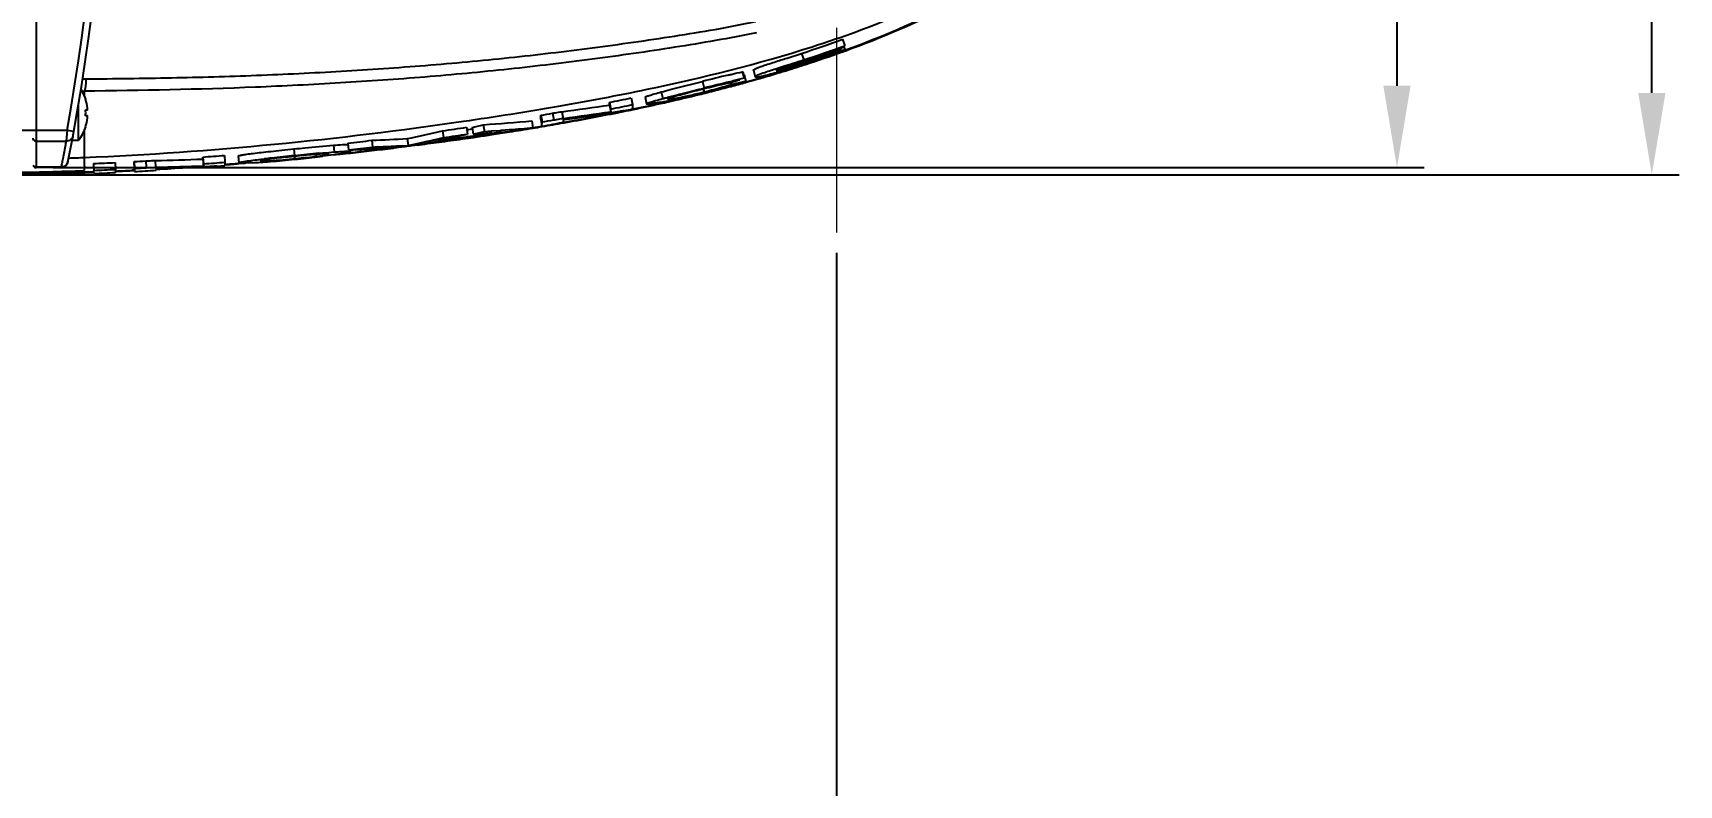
# Model space of a CAD drawing. Header units: millimetres. Extents: x 4086 to 8300, y 123 to 1549.
# Drawn here: x 6884.7 to 7005.5, y 597.7 to 652.8 of the extents above; entities that cross this region are included whole.
import ezdxf

# ---------------------------------------------------------------- set-up
doc = ezdxf.new("R2010")
doc.units = ezdxf.units.MM
doc.linetypes.add('CENTER2', pattern=[28.575, 19.05, -3.175, 3.175, -3.175])
doc.layers.add('00_COMPONENTS', color=7, linetype='Continuous')
doc.layers.add('中心线层', color=7, linetype='CENTER2', lineweight=0)
doc.layers.add('细线层', color=7, linetype='Continuous', lineweight=0)
doc.styles.add('思源黑', font='SourceHanSansCN-Normal.ttf')
doc.dimstyles.new('尺寸标注_细节_1_2比例', dxfattribs={"dimtxt": 7, "dimasz": 6, "dimexe": 2, "dimexo": 1.5, "dimgap": 1, "dimtad": 1, "dimlfac": 2, "dimdsep": 46, "dimtxsty": '思源黑', "dimcen": 0.09, "dimadec": 0, "dimazin": 0, "dimtp": 0.01, "dimtm": 0.01, "dimtfac": 1, "dimtofl": 0, "dimtmove": 0, "dimatfit": 3, "dimfxl": 1, "dimtolj": 1, "dimarcsym": 0})

# ---------------------------------------------------------------- blocks, each defined once
blk = doc.blocks.new('*D1556')
at = {"layer": 'Defpoints', "color": 0}
for p in [(6943.68, 638.2), (6856.18, 634.21), (6943.68, 549.56)]:
    blk.add_point(p, dxfattribs=at)
at = {"layer": '细线层', "color": 0, "lineweight": -2}
for p, q in [((6943.68, 636.7), (6943.68, 547.56)), ((6856.18, 632.71), (6856.18, 547.56)), ((6862.18, 549.56), (6937.68, 549.56))]:
    blk.add_line(p, q, dxfattribs=at)
at = {"layer": '细线层', "color": 0}
for points in [[(6862.18, 550.56), (6862.18, 548.56), (6856.18, 549.56)], [(6937.68, 548.56), (6937.68, 550.56), (6943.68, 549.56)]]:
    blk.add_solid(points, dxfattribs=at)
at = {"layer": '细线层', "color": 0, "insert": (6899.6, 554.13), "char_height": 7, "attachment_point": 5, "style": '思源黑'}
blk.add_mtext('\\A1;175', dxfattribs=at)
blk = doc.blocks.new('*D1559')
at = {"layer": 'Defpoints', "color": 0}
for p in [(6884.68, 702.96), (6884.68, 642.96), (6984.82, 642.96)]:
    blk.add_point(p, dxfattribs=at)
at = {"layer": '细线层', "color": 0, "lineweight": -2}
for p, q in [((6886.18, 702.96), (6986.82, 702.96)), ((6984.82, 696.96), (6984.82, 648.96)), ((6886.18, 642.96), (6986.82, 642.96))]:
    blk.add_line(p, q, dxfattribs=at)
at = {"layer": '细线层', "color": 0}
for points in [[(6985.82, 696.96), (6983.82, 696.96), (6984.82, 702.96)], [(6983.82, 648.96), (6985.82, 648.96), (6984.82, 642.96)]]:
    blk.add_solid(points, dxfattribs=at)
at = {"layer": '细线层', "color": 0, "insert": (6980.2, 672.96), "char_height": 7, "attachment_point": 5, "rotation": 90, "style": '思源黑'}
blk.add_mtext('\\A1;120', dxfattribs=at)
blk = doc.blocks.new('*D1560')
at = {"layer": 'Defpoints', "color": 0}
for p in [(6879.83, 703.49), (7003.53, 703.49), (6879.83, 642.43)]:
    blk.add_point(p, dxfattribs=at)
at = {"layer": '细线层', "color": 0, "lineweight": -2}
for p, q in [((6881.33, 703.49), (7005.53, 703.49)), ((7003.53, 648.43), (7003.53, 697.49)), ((6881.33, 642.43), (7005.53, 642.43))]:
    blk.add_line(p, q, dxfattribs=at)
at = {"layer": '细线层', "color": 0}
for points in [[(7004.53, 697.49), (7002.53, 697.49), (7003.53, 703.49)], [(7002.53, 648.43), (7004.53, 648.43), (7003.53, 642.43)]]:
    blk.add_solid(points, dxfattribs=at)
at = {"layer": '细线层', "color": 0, "insert": (6998.9, 672.96), "char_height": 7, "attachment_point": 5, "rotation": 90, "style": '思源黑'}
blk.add_mtext('\\A1;122.12', dxfattribs=at)

msp = doc.modelspace()

# ---------------------------------------------------------------- linework, layer by layer
at = {"layer": '00_COMPONENTS', "color": 7, "linetype": 'Continuous'}
for p, q in [((6884.9285, 701.0182), (6884.9285, 644.9009)), ((6941.117, 651.332), (6941.2709, 650.8566)), ((6944.0138, 651.7348), (6944.0388, 651.6654)), ((6944.0818, 651.5445), (6944.2991, 651.623)), ((6944.0979, 651.4417), (6944.1176, 651.4488)), ((6944.2989, 651.5666), (6944.0995, 651.4946)), ((6944.3244, 651.5564), (6944.1104, 651.4789)), ((6944.1176, 651.4488), (6944.334, 651.5271)), ((6944.1285, 652.3644), (6944.2992, 651.8949)), ((6944.2306, 651.8116), (6944.2991, 651.623)), ((6944.4165, 651.59), (6944.3244, 651.5564)), ((6944.334, 651.5271), (6944.4029, 651.5522)), ((6937.5845, 650.098), (6937.7222, 649.6006)), ((6937.5845, 650.0898), (6937.5845, 650.098)), ((6937.585, 650.081), (6937.5845, 650.0898)), ((6939.3453, 650.2431), (6939.7217, 650.3625)), ((6939.6628, 650.1581), (6939.6786, 650.1062)), ((6939.7217, 650.3625), (6940.1032, 650.4834)), ((6941.3064, 650.8095), (6940.8082, 650.6484)), ((6941.3472, 650.6853), (6941.2319, 650.648)), ((6941.3862, 650.5673), (6941.2707, 650.5299)), ((6941.3916, 650.549), (6941.2765, 650.5117)), ((6941.2835, 650.6675), (6941.3063, 650.5972)), ((6941.286, 650.4815), (6941.3975, 650.5177)), ((6941.3063, 650.5972), (6941.3697, 650.6178)), ((6888.2817, 649.0619), (6888.375, 649.6529)), ((6888.3382, 649.4573), (6888.3789, 649.4576)), ((6888.375, 649.6529), (6888.3774, 649.6685)), ((6888.3789, 649.4576), (6888.5833, 649.4591)), ((6933.8446, 649.2711), (6933.9655, 648.7864)), ((6935.8273, 649.247), (6935.8609, 649.2552)), ((6935.8673, 649.1802), (6935.8327, 649.1724)), ((6935.8609, 649.2552), (6936.0746, 649.3071)), ((6935.8734, 649.1819), (6935.9112, 649.04)), ((6935.878, 649.03), (6935.9112, 649.04)), ((6935.9337, 648.9435), (6935.8994, 648.9344)), ((6935.9347, 648.9734), (6935.9016, 648.964)), ((6935.9041, 648.9024), (6935.9385, 648.9116)), ((6935.9092, 649.1914), (6935.9466, 649.0508)), ((6935.9112, 649.04), (6935.9466, 649.0508)), ((6935.9733, 648.9845), (6935.9347, 648.9734)), ((6935.9467, 649.0509), (6936.3107, 649.134)), ((6936.6719, 649.2177), (6936.9819, 649.2906)), ((6936.761, 649.9844), (6936.797, 649.9928)), ((6936.761, 649.9844), (6936.8939, 649.5028)), ((6936.797, 649.9928), (6936.93, 649.5112)), ((6936.8676, 649.7766), (6936.8969, 649.7835)), ((6936.8939, 649.5028), (6936.93, 649.5112)), ((6936.8969, 649.7835), (6937.0303, 649.302)), ((6936.9819, 649.2906), (6937.0303, 649.302)), ((6937.0303, 649.302), (6936.9948, 649.2908)), ((6937.046, 649.2456), (6937.0102, 649.2357)), ((6937.0179, 649.2045), (6937.0537, 649.2144)), ((6937.7212, 649.6092), (6937.7212, 649.6174)), ((6937.7217, 649.6004), (6937.7212, 649.6092)), ((6939.4749, 649.9487), (6939.3109, 649.8992)), ((6888.3012, 648.56), (6888.4626, 648.5614)), ((6888.4633, 648.5621), (6888.4633, 648.2354)), ((6888.5618, 647.9633), (6888.5684, 647.9671)), ((6927.0219, 647.7367), (6927.12, 647.2468)), ((6928.6023, 648.0622), (6928.7054, 647.5734)), ((6929.6341, 648.1197), (6929.7402, 647.6247)), ((6930.8107, 648.502), (6930.9207, 648.0147)), ((6931.3423, 647.814), (6931.2281, 647.7881)), ((6931.3022, 647.979), (6931.3032, 647.9772)), ((6933.9151, 648.7095), (6933.9652, 648.508)), ((6933.9652, 648.5081), (6934.0172, 648.521)), ((6934.0313, 648.4661), (6933.9652, 648.4496)), ((6934.0308, 648.4535), (6933.9681, 648.4379)), ((6933.9764, 648.4066), (6934.0442, 648.4235)), ((6934.2065, 648.4974), (6934.0308, 648.4535)), ((6888.0402, 644.9595), (6888.0402, 647.5995)), ((6888.5618, 647.1795), (6888.6999, 647.1795)), ((6888.6999, 646.7395), (6888.5618, 646.7395)), ((6921.9773, 646.7909), (6922.0632, 646.2987)), ((6921.9773, 646.4861), (6921.9773, 646.7909)), ((6921.9773, 646.4861), (6922.0621, 645.9936)), ((6922.8353, 646.9423), (6922.9231, 646.4505)), ((6923.5166, 647.0513), (6923.606, 646.5598)), ((6923.606, 646.5598), (6923.6335, 646.5634)), ((6923.6461, 646.4702), (6923.6459, 646.4025)), ((6927.0232, 647.5434), (6927.1213, 647.0534)), ((6927.1617, 646.9692), (6927.1341, 646.965)), ((6927.5909, 647.035), (6927.1617, 646.9692)), ((6927.6013, 646.9805), (6928.0118, 647.0635)), ((6928.0118, 647.0635), (6928.093, 647.08)), ((6928.7739, 647.2548), (6928.7053, 647.2405)), ((6928.7126, 647.2077), (6928.7844, 647.2227)), ((6929.7408, 647.6295), (6929.7399, 647.6314)), ((6929.7411, 647.6249), (6929.7408, 647.6295)), ((6878.2108, 645.7067), (6887.1987, 645.7067)), ((6887.1987, 645.7067), (6887.1242, 644.9009)), ((6887.1987, 645.7067), (6887.6904, 645.6165)), ((6888.4634, 645.6838), (6888.4635, 643.6955)), ((6888.5684, 645.952), (6888.5618, 645.9558)), ((6914.7612, 645.6477), (6914.8321, 645.1531)), ((6916.5287, 645.9074), (6916.6031, 645.4133)), ((6916.556, 645.7259), (6916.9423, 645.7837)), ((6916.6304, 645.2318), (6917.0171, 645.2896)), ((6916.9253, 645.8967), (6917.0001, 645.4027)), ((6917.7542, 646.095), (6917.831, 645.6013)), ((6917.831, 645.6013), (6918.3633, 645.6385)), ((6918.3817, 645.4452), (6917.8677, 645.3657)), ((6918.3735, 645.4976), (6917.9213, 645.4652)), ((6918.1269, 645.3339), (6918.3935, 645.3741)), ((6918.3633, 645.6385), (6919.0022, 645.6854)), ((6919.0124, 645.5443), (6918.3817, 645.4452)), ((6918.667, 645.447), (6918.3869, 645.4043)), ((6918.3935, 645.3741), (6919.0243, 645.4704)), ((6919.0194, 645.5012), (6918.667, 645.447)), ((6919.0022, 645.6854), (6919.0586, 645.6897)), ((6919.4977, 645.5756), (6919.0194, 645.5012)), ((6919.0586, 645.6897), (6919.6639, 645.7365)), ((6921.3192, 646.3741), (6921.4025, 645.8814)), ((6922.0621, 645.9937), (6922.0632, 646.2987)), ((6923.6457, 646.2677), (6923.3353, 646.2129)), ((6923.6822, 646.2742), (6923.6457, 646.2677)), ((6923.6518, 646.2353), (6923.6888, 646.2418)), ((6884.9285, 644.9009), (6887.1242, 644.9009)), ((6884.9285, 644.9009), (6884.9285, 642.9909)), ((6887.0909, 644.7175), (6887.0744, 644.6269)), ((6887.1242, 644.9009), (6887.0909, 644.7175)), ((6887.568, 644.9595), (6888.0402, 644.9595)), ((6903.8566, 644.323), (6903.907, 643.8258)), ((6906.7613, 644.5942), (6906.8169, 644.0976)), ((6907.7992, 644.7459), (6907.8569, 644.2495)), ((6907.9986, 644.0502), (6907.8795, 644.0371)), ((6907.9903, 644.1322), (6907.9752, 644.2632)), ((6907.9899, 644.1322), (6907.9889, 644.1278)), ((6909.5663, 644.9571), (6909.6272, 644.4611)), ((6910.1119, 644.3466), (6909.6334, 644.3242)), ((6911.1981, 644.4006), (6910.1119, 644.3466)), ((6911.1296, 644.3852), (6911.199, 644.3936)), ((6911.1923, 644.5284), (6911.378, 644.5372)), ((6911.378, 644.5372), (6912.2283, 644.5791)), ((6912.1635, 645.0746), (6912.2283, 644.5791)), ((6912.2283, 644.5791), (6913.114, 644.7681)), ((6912.9027, 644.6072), (6913.2599, 644.6534)), ((6913.114, 644.7681), (6913.2303, 644.7934)), ((6914.8626, 645.0149), (6914.4044, 644.9142)), ((6914.902, 645.0237), (6914.8626, 645.0149)), ((6914.9403, 645.0321), (6914.902, 645.0237)), ((6914.9093, 645.0265), (6914.9227, 644.9317)), ((6915.5195, 645.1622), (6914.9403, 645.0321)), ((6915.5656, 645.1727), (6915.5195, 645.1622)), ((6915.6066, 645.182), (6915.5656, 645.1727)), ((6915.5735, 645.1747), (6915.5874, 645.0788)), ((6916.6381, 645.1801), (6916.3131, 645.1321)), ((6916.5286, 645.2166), (6916.6304, 645.2318)), ((6917.0248, 645.2378), (6916.6381, 645.1801)), ((6917.0288, 645.2023), (6916.6414, 645.1462)), ((6916.6444, 645.1162), (6917.0321, 645.1722)), ((6886.7687, 642.9909), (6884.9285, 642.9909)), ((6884.9285, 642.9909), (6884.9285, 642.9595)), ((6886.7687, 642.9595), (6884.9285, 642.9595)), ((6886.7687, 642.9595), (6886.7687, 642.9909)), ((6888.4634, 642.9554), (6888.4635, 642.7337)), ((6888.4636, 643.6956), (6888.4635, 643.1204)), ((6889.1532, 643.2484), (6889.1738, 642.749)), ((6890.7213, 643.3204), (6890.7459, 642.8212)), ((6892.1242, 643.3935), (6892.1517, 642.8945)), ((6892.1242, 643.161), (6892.1242, 643.3935)), ((6892.1242, 643.161), (6892.151, 642.662)), ((6892.151, 642.662), (6892.1517, 642.8945)), ((6892.9821, 643.4424), (6893.0115, 642.9435)), ((6893.6635, 643.4733), (6893.6941, 642.9744)), ((6893.6941, 642.9744), (6893.7322, 642.9753)), ((6893.7339, 642.9044), (6893.7339, 642.8021)), ((6897.1698, 643.7247), (6897.2069, 643.2263)), ((6897.17, 643.5779), (6897.2071, 643.0795)), ((6897.6763, 643.0267), (6897.2094, 643.0093)), ((6898.7493, 643.8492), (6898.7901, 643.3511)), ((6898.7901, 643.3511), (6898.7891, 643.1059)), ((6899.7697, 643.8046), (6899.8119, 643.3066)), ((6899.7702, 643.8046), (6899.7708, 643.808)), ((6899.8124, 643.3066), (6899.813, 643.31)), ((6899.8173, 643.2413), (6900.2823, 643.2791)), ((6901.3693, 643.4501), (6901.3727, 643.4461)), ((6902.1321, 643.399), (6902.1044, 643.3968)), ((6903.889, 643.7757), (6903.906, 643.6043)), ((6906.4291, 643.952), (6906.4317, 643.957)), ((6906.7873, 643.8909), (6906.9885, 643.9123)), ((6907.8795, 644.0371), (6907.5407, 644)), ((6907.885, 644.0093), (6908.0027, 644.0223)), ((6889.0505, 642.6002), (6889.1695, 642.6048)), ((6889.1739, 642.5207), (6889.1738, 642.749)), ((6890.7459, 642.8212), (6890.7452, 642.5908)), ((6892.1445, 642.7642), (6891.9522, 642.7545)), ((6893.7339, 642.8021), (6893.7338, 642.752))]:
    msp.add_line(p, q, dxfattribs=at)
for centre, radius, start, end in [((6738.6868, 672.9595), 151.4917, 348.733369, 11.266631), ((6738.6868, 672.9595), 150.9917, 349.601565, 10.398435), ((6913.2575, 737.4991), 90.559, 287.917039, 289.931321), ((6913.2574, 737.5008), 91.0602, 287.916859, 289.931269), ((6913.7049, 736.1165), 89.6611, 287.929246, 289.951273), ((6913.5175, 736.6036), 90.2554, 287.947454, 289.765107), ((6913.5226, 736.5567), 90.2669, 287.95375, 289.759074), ((6913.5139, 736.5718), 90.3551, 287.956331, 289.773844), ((6913.5307, 736.5097), 90.3439, 287.958436, 289.77701), ((6913.2141, 737.2957), 91.2399, 287.992588, 289.784931), ((6914.3347, 734.1385), 87.859, 288.742624, 289.495628), ((6915.4678, 730.9285), 84.4549, 289.497746, 289.824882), ((6909.4237, 749.2671), 103.6221, 286.732197, 286.995114), ((6909.3903, 749.404), 103.7051, 286.737723, 286.990535), ((6937.1038, 660.008), 10.2311, 284.576022, 285.496632), ((6924.8478, 700.4472), 52.5466, 286.409285, 286.685947), ((6910.1534, 746.9179), 101.1045, 286.988667, 287.700878), ((6910.1791, 746.8064), 101.0482, 286.993351, 287.695014), ((6910.3942, 746.1842), 100.5334, 286.98228, 287.503692), ((6911.1555, 743.6334), 97.9036, 286.99018, 287.924106), ((6935.2398, 666.7865), 17.2612, 285.447339, 286.067997), ((6920.4793, 714.8028), 67.552, 286.739163, 287.925717), ((6862.0294, 896.9696), 258.5555, 287.575466, 287.755584), ((6924.5019, 702.4638), 54.521, 287.44038, 287.951972), ((6895.5927, 792.0475), 148.396, 287.767986, 287.927449), ((6910.9896, 744.256), 98.372, 287.696802, 287.90431), ((6911.056, 744.0805), 98.127, 287.702551, 287.969534), ((7039.4067, 226.4492), 435.8001, 103.761019, 104.017958), ((7043.5597, 209.784), 452.4753, 103.774167, 104.017033), ((6920.4145, 703.3771), 56.5742, 283.927282, 285.8875), ((6904.039, 768.7874), 124.0475, 283.997835, 284.884928), ((6926.4479, 680.2846), 32.6463, 285.802709, 286.789653), ((6905.4063, 763.5991), 118.65, 284.615191, 284.892134), ((6902.7174, 757.4906), 113.2698, 287.017486, 287.393481), ((6906.3078, 760.2217), 115.1544, 284.908191, 285.463184), ((6906.0056, 761.3565), 116.3608, 284.906467, 285.457177), ((6922.6748, 695.3515), 48.2364, 286.003283, 286.167695), ((6961.9373, 542.8163), 109.5864, 103.210358, 103.650788), ((6925.1794, 686.8581), 39.3815, 286.108715, 287.458954), ((6911.5072, 756.9769), 110.6585, 282.952576, 283.144557), ((6907.273, 756.7274), 111.5292, 285.483005, 285.866499), ((6907.3169, 756.6071), 111.4338, 285.477276, 285.860202), ((6908.4061, 752.7605), 107.4036, 285.863658, 286.722953), ((6908.0433, 754.045), 108.7706, 285.86097, 286.061413), ((6909.0396, 750.6014), 105.1858, 286.058861, 286.733969), ((6927.6572, 690.8318), 42.5291, 285.717786, 286.235777), ((6910.0356, 747.2738), 101.7123, 286.736417, 286.994269), ((6909.5357, 748.9848), 103.4626, 286.820356, 286.983947), ((6925.9494, 696.7097), 48.6502, 286.231325, 286.408174), ((6885.4785, 646.9595), 3.25, 18.060208, 32.320003), ((6885.4785, 646.9595), 3.2425, 6.552172, 18.032352), ((6913.7924, 647.5498), 13.2308, 359.972382, 0.809514), ((6892.332, 820.1386), 175.8574, 281.377158, 281.902586), ((6898.655, 791.8088), 147.6583, 282.166532, 282.55797), ((6925.8495, 674.854), 27.5525, 280.240386, 281.010126), ((6899.5259, 787.8881), 143.642, 282.558927, 282.750315), ((6899.8804, 786.1692), 141.9205, 282.570356, 282.809843), ((6923.6915, 686.0043), 38.9097, 280.993575, 281.601452), ((6900.4995, 783.6027), 139.2474, 282.796921, 283.120234), ((6900.667, 782.7132), 138.3761, 282.809512, 283.134313), ((6921.8573, 694.9523), 48.0438, 281.598197, 282.133058), ((6920.4535, 701.4925), 54.7329, 282.130686, 282.631149), ((6901.514, 779.2493), 134.7774, 283.120329, 283.43634), ((6901.9783, 777.1092), 132.6207, 283.132757, 283.961797), ((6917.1858, 715.8567), 69.4641, 282.670385, 283.97829), ((6902.7277, 774.1807), 129.5655, 283.435124, 283.952442), ((6919.7266, 705.6995), 58.9372, 283.631661, 283.980418), ((6922.8551, 693.1773), 46.0302, 284.033899, 285.735423), ((6904.4305, 767.3551), 122.5307, 284.06421, 284.613584), ((6884.8957, 646.9595), 3.6727, 356.565833, 3.434167), ((6885.4785, 646.9595), 3.2425, 341.967648, 353.447828), ((6884.971, 858.9669), 215.379, 279.893619, 280.125382), ((6901.0539, 819.8788), 174.2811, 277.405324, 278.569305), ((6901.104, 819.5603), 174.4577, 277.419896, 278.576515), ((6900.0227, 825.5528), 180.634, 277.514638, 278.632154), ((6892.2759, 823.2771), 179.7676, 280.061499, 281.178747), ((6892.5183, 822.0759), 178.5756, 280.052527, 281.330031), ((6913.8912, 647.0598), 13.2301, 359.972653, 0.810141), ((6892.3294, 820.151), 176.3696, 281.377208, 281.902601), ((6894.8771, 809.9205), 166.16, 281.191702, 281.356223), ((6895.5373, 806.6337), 162.8076, 281.356196, 281.532189), ((6894.5392, 810.3629), 166.6476, 281.612083, 281.830465), ((6896.2822, 802.9854), 159.084, 281.532007, 281.759898), ((6896.5888, 801.4641), 157.5657, 281.533663, 281.763695), ((6897.4211, 797.5323), 153.5133, 281.784714, 282.166497), ((6897.7127, 796.085), 152.0705, 281.789931, 282.174667), ((6898.9404, 790.3941), 146.2486, 282.174686, 282.569536), ((6885.4785, 646.9595), 3.25, 322.020128, 341.939792), ((6885.1235, 773.8115), 131.546, 281.862006, 283.020679), ((6878.8426, 896.2979), 253.2107, 278.155078, 278.559322), ((6878.8417, 896.3031), 253.7156, 278.155107, 278.559344), ((6889.7799, 758.6937), 116.4127, 282.817953, 283.321471), ((6890.5971, 757.8033), 114.962, 283.239192, 283.663964), ((6890.6186, 757.6167), 115.2734, 283.229998, 283.654636), ((6904.9868, 829.2059), 184.1954, 273.739516, 274.026713), ((6880.6294, 887.2459), 244.6772, 278.5526, 278.873943), ((6880.6444, 887.84), 245.3148, 278.528467, 278.727581), ((6883.0453, 878.3732), 235.6343, 278.292206, 278.626059), ((6882.6831, 881.5515), 238.862, 278.26797, 278.533422), ((6905.3878, 826.9321), 181.2594, 273.912022, 275.042394), ((6900.249, 887.4842), 242.6664, 274.434631, 274.591568), ((6884.8216, 867.4597), 224.6087, 278.758876, 278.927872), ((6903.5894, 849.0169), 203.915, 274.521272, 275.011475), ((6883.7342, 868.939), 226.2158, 279.141809, 279.585248), ((6886.1495, 859.0288), 216.0739, 278.926971, 279.391251), ((6887.3962, 850.8806), 207.7993, 279.418738, 279.60323), ((6887.8589, 848.6193), 205.525, 279.394629, 279.581162), ((6886.804, 850.9276), 207.9449, 279.761949, 280.204872), ((6884.9696, 858.9734), 215.8853, 279.893691, 280.125448), ((6889.3072, 840.0801), 196.8639, 279.57917, 280.047157), ((6888.8616, 842.3067), 199.101, 279.792772, 279.970821), ((6899.4817, 646.5174), 24.1645, 359.418854, 359.727679), ((6876.8225, 911.4915), 268.5382, 276.624005, 277.003709), ((6876.8241, 911.4781), 269.0244, 276.623991, 277.003716), ((6899.3334, 868.283), 224.1955, 272.211531, 272.633215), ((6877.7399, 918.1639), 275.7787, 276.299237, 276.880946), ((6877.5533, 920.0554), 277.7075, 276.294881, 276.944348), ((6901.2633, 857.1379), 212.3432, 272.24093, 272.942451), ((6901.7851, 844.9638), 200.656, 272.239821, 272.687126), ((6887.4603, 763.2785), 121.2552, 282.270468, 283.046206), ((6881.141, 797.5086), 156.1778, 281.867121, 282.297286), ((6879.8801, 901.4607), 258.9676, 277.405791, 277.778647), ((6880.227, 898.3324), 255.7916, 277.471631, 277.796504), ((6879.6586, 894.4837), 252.0313, 278.043183, 278.362544), ((6882.3885, 793.5391), 152.127, 282.348771, 282.605177), ((6881.4865, 889.1523), 246.5255, 277.795917, 278.198412), ((6881.1146, 892.4327), 249.8556, 277.778349, 278.175239), ((6879.6714, 893.6362), 251.1389, 278.222215, 278.439234), ((6884.9285, 643.2095), 0.25, 210, 270), ((6886.7687, 643.4595), 0.5, 270, 348.733369), ((6879.4827, 863.7355), 220.2231, 272.038679, 272.337174), ((6879.2656, 875.843), 232.8046, 272.434159, 272.820505), ((6878.8576, 883.598), 240.5706, 273.161258, 273.365925), ((6878.8576, 883.6007), 241.073, 273.161226, 273.365892), ((6887.4948, 908.9599), 265.5583, 271.331046, 272.087898), ((6887.49, 909.1425), 266.2404, 271.343475, 272.09157), ((6887.0378, 922.457), 279.6327, 271.372174, 272.084583), ((6879.001, 900.3829), 257.9539, 273.274974, 273.509095), ((6879.0216, 901.057), 258.6524, 273.261734, 273.749989), ((6877.8126, 899.4534), 256.4602, 274.328708, 274.682683), ((6849.3373, 643.5862), 47.8327, 359.99003, 0.165849), ((6849.4126, 643.0878), 47.7944, 359.990004, 0.16599), ((6877.8128, 899.4538), 256.9605, 274.328661, 274.682635), ((6877.9128, 904.6727), 262.3986, 274.427103, 274.563243), ((6878.1768, 912.4023), 270.0016, 274.381455, 274.59678), ((6878.3678, 910.3931), 268.0115, 274.373148, 274.590402), ((6898.5624, 684.9477), 41.6995, 273.090654, 273.885843), ((6896.9909, 707.9913), 64.7966, 273.891436, 274.52628), ((6914.6647, 528.6102), 115.7107, 96.180623, 96.431951), ((6894.3611, 739.8022), 96.7158, 274.608606, 275.663623), ((6927.0435, 413.9353), 231.0519, 95.746981, 96.170863), ((6896.5794, 717.2957), 74.0547, 275.287255, 275.67781), ((6893.5364, 748.4411), 105.394, 275.646301, 275.880996), ((6896.2591, 720.6798), 77.4539, 275.665946, 275.910388), ((6923.4213, 453.7134), 191.1113, 95.325041, 95.860662), ((6895.0487, 733.9487), 90.8229, 275.868699, 276.404759), ((6897.5208, 712.1196), 68.8543, 276.386846, 277.055554), ((6877.1095, 924.0443), 281.721, 276.100444, 276.271574), ((6880.3598, 864.2799), 221.85, 269.976007, 272.245069), ((6879.7187, 877.6909), 235.1202, 270.848562, 272.131488), ((6879.2915, 881.9412), 239.6244, 272.363594, 272.739708), ((6879.266, 875.8392), 233.3006, 272.434118, 272.820472), ((6879.3542, 893.8248), 251.3862, 272.59837, 272.872527), ((6879.4388, 893.3791), 250.9631, 272.584038, 272.902604), ((6878.829, 890.85), 248.5453, 273.072521, 273.437927)]:
    msp.add_arc(centre, radius, start, end, dxfattribs=at)
for points, knots in [([(6966.402, 672.9481), (6966.4007, 671.593), (6966.0237, 668.8652), (6964.3464, 665.1102), (6961.8613, 661.8506), (6958.8389, 659.0951), (6955.4749, 656.7804), (6950.7338, 654.1164), (6946.9682, 652.5213), (6944.4165, 651.59)], [0, 0, 0, 0, 0.12478303, 0.24962968, 0.37459434, 0.49963222, 0.62473178, 0.74985427, 1, 1, 1, 1]), ([(6941.8822, 651.8203), (6944.0982, 652.5257), (6948.41, 654.0824), (6952.5225, 656.1378), (6954.4418, 657.3171)], [0, 0, 0, 0, 0.50796558, 1, 1, 1, 1]), ([(6944.4029, 651.5522), (6945.1452, 651.8228), (6948.0912, 652.9443), (6950.9642, 654.2667), (6953.0377, 655.3987)], [0, 0, 0, 0, 0.25062252, 1, 1, 1, 1]), ([(6937.7993, 652.831), (6935.8105, 652.4364), (6931.8009, 651.747), (6925.7426, 650.879), (6919.6292, 650.147), (6913.4645, 649.5713), (6907.258, 649.1391), (6898.9227, 648.7223), (6892.6513, 648.6008), (6888.4633, 648.5622)], [0, 0, 0, 0, 0.12266582, 0.24605729, 0.37024485, 0.49512309, 0.62060001, 0.74661617, 1, 1, 1, 1]), ([(6888.5834, 649.4591), (6890.6747, 649.4757), (6894.8501, 649.5253), (6901.0996, 649.7044), (6907.3201, 650.0051), (6913.5061, 650.4271), (6919.65, 650.9924), (6925.7433, 651.7126), (6930.7821, 652.4325), (6934.7832, 653.0775), (6936.766, 653.4638), (6937.7524, 653.6727)], [0, 0, 0, 0, 0.1269569, 0.25347506, 0.3795035, 0.50498021, 0.62983372, 0.75399852, 0.87740196, 0.93879341, 1, 1, 1, 1]), ([(6888.4635, 643.6955), (6893.1244, 643.8855), (6902.4282, 644.5554), (6914.0247, 645.9591), (6923.1324, 647.4036), (6931.7123, 649.0101), (6937.9118, 650.5562), (6941.8822, 651.8202)], [0, 0, 0, 0, 0.25841116, 0.51642935, 0.64686615, 0.76917619, 1, 1, 1, 1]), ([(6939.5058, 650.8181), (6939.6383, 650.8601), (6940.1758, 651.0303), (6940.713, 651.2012), (6941.117, 651.332)], [0, 0, 0, 0, 0.24664903, 1, 1, 1, 1]), ([(6937.5845, 650.098), (6937.5845, 650.1238), (6937.6426, 650.1672), (6937.7401, 650.2165), (6937.9081, 650.2879), (6938.1648, 650.3823), (6938.708, 650.5661), (6939.1688, 650.7113), (6939.5058, 650.8181)], [0, 0, 0, 0, 0.03752155, 0.08638599, 0.16869862, 0.2972849, 0.4864009, 1, 1, 1, 1]), ([(6937.9153, 649.7517), (6938.0762, 649.8225), (6938.5527, 649.9897), (6939.0324, 650.1436), (6939.3453, 650.2431)], [0, 0, 0, 0, 0.34874568, 1, 1, 1, 1]), ([(6939.6787, 650.2759), (6939.5708, 650.2378), (6939.4298, 650.1835), (6939.2843, 650.1205), (6939.2565, 650.0926)], [0, 0, 0, 0, 0.74387107, 1, 1, 1, 1]), ([(6939.4549, 650.0526), (6939.4701, 650.0558), (6939.545, 650.0723), (6939.6194, 650.0908), (6939.6786, 650.1062)], [0, 0, 0, 0, 0.20292439, 1, 1, 1, 1]), ([(6940.8082, 650.6484), (6940.6948, 650.6118), (6940.3177, 650.4896), (6939.9402, 650.3682), (6939.6787, 650.2759)], [0, 0, 0, 0, 0.30049545, 1, 1, 1, 1]), ([(6940.0173, 650.1996), (6940.0794, 650.2175), (6940.3552, 650.298), (6940.63, 650.3825), (6940.8425, 650.4492)], [0, 0, 0, 0, 0.22472006, 1, 1, 1, 1]), ([(6888.5491, 648.8894), (6888.5466, 648.8701), (6888.5366, 648.8019), (6888.5234, 648.734), (6888.5109, 648.6862)], [0, 0, 0, 0, 0.28234232, 1, 1, 1, 1]), ([(6888.5833, 649.4591), (6888.5831, 649.4098), (6888.5797, 649.2195), (6888.5679, 649.0291), (6888.5491, 648.8894)], [0, 0, 0, 0, 0.25928601, 1, 1, 1, 1]), ([(6930.8107, 648.502), (6931.0293, 648.5606), (6932.039, 648.8232), (6933.0519, 649.0734), (6933.8446, 649.2711)], [0, 0, 0, 0, 0.21689513, 1, 1, 1, 1]), ([(6935.8326, 649.1724), (6935.6968, 649.1417), (6935.0731, 648.9967), (6934.4514, 648.8436), (6933.9654, 648.7221)], [0, 0, 0, 0, 0.21759323, 1, 1, 1, 1]), ([(6935.7417, 649.7402), (6935.8334, 649.7626), (6936.1729, 649.845), (6936.5126, 649.9264), (6936.761, 649.9844)], [0, 0, 0, 0, 0.27007539, 1, 1, 1, 1]), ([(6937.7212, 649.6174), (6937.7212, 649.6372), (6937.7885, 649.7014), (6937.8597, 649.7272), (6937.9153, 649.7517)], [0, 0, 0, 0, 0.24521569, 1, 1, 1, 1]), ([(6937.7315, 649.588), (6937.7292, 649.5897), (6937.7252, 649.5933), (6937.7229, 649.5982), (6937.7222, 649.6006)], [0, 0, 0, 0, 0.53337852, 1, 1, 1, 1]), ([(6937.8391, 649.5788), (6937.8253, 649.5777), (6937.7901, 649.5765), (6937.7499, 649.5753), (6937.7315, 649.588)], [0, 0, 0, 0, 0.38166385, 1, 1, 1, 1]), ([(6939.1783, 649.8929), (6938.8612, 649.8038), (6938.4186, 649.686), (6937.9681, 649.589), (6937.8391, 649.5788)], [0, 0, 0, 0, 0.71785479, 1, 1, 1, 1]), ([(6939.2564, 650.0322), (6939.2738, 650.0254), (6939.3435, 650.0313), (6939.4077, 650.0427), (6939.4549, 650.0526)], [0, 0, 0, 0, 0.27924906, 1, 1, 1, 1]), ([(6888.5109, 648.6862), (6888.5073, 648.6727), (6888.495, 648.6302), (6888.4799, 648.5875), (6888.4631, 648.5621)], [0, 0, 0, 0, 0.31319189, 1, 1, 1, 1]), ([(6929.6341, 648.1197), (6929.6322, 648.1281), (6929.664, 648.1494), (6929.7139, 648.173), (6929.8117, 648.2104), (6929.9422, 648.2538), (6930.112, 648.3061), (6930.4047, 648.3913), (6930.642, 648.4565), (6930.8107, 648.502)], [0, 0, 0, 0, 0.02065305, 0.07038075, 0.15115932, 0.26339042, 0.40640211, 0.57834111, 1, 1, 1, 1]), ([(6929.74, 647.6315), (6929.7373, 647.644), (6929.7948, 647.6715), (6929.8272, 647.6871), (6929.858, 647.6991)], [0, 0, 0, 0, 0.2794125, 1, 1, 1, 1]), ([(6930.7477, 647.7404), (6930.6071, 647.7153), (6930.3617, 647.6737), (6930.0757, 647.6324), (6929.9059, 647.6145), (6929.8198, 647.6101), (6929.773, 647.6108), (6929.7418, 647.6175), (6929.7402, 647.6247)], [0, 0, 0, 0, 0.42022167, 0.73344291, 0.84588478, 0.92744896, 0.97820283, 1, 1, 1, 1]), ([(6929.858, 647.6991), (6929.8824, 647.7085), (6930.0144, 647.7562), (6930.1488, 647.7968), (6930.2582, 647.8292)], [0, 0, 0, 0, 0.18663095, 1, 1, 1, 1]), ([(6930.2582, 647.8292), (6930.306, 647.8433), (6930.5262, 647.9073), (6930.7474, 647.968), (6930.9207, 648.0147)], [0, 0, 0, 0, 0.21709996, 1, 1, 1, 1]), ([(6930.9207, 648.0147), (6931.0036, 648.0369), (6931.3692, 648.1336), (6931.7355, 648.2273), (6932.0188, 648.2992)], [0, 0, 0, 0, 0.22700471, 1, 1, 1, 1]), ([(6932.0501, 648.2293), (6931.9427, 648.1994), (6931.7557, 648.1464), (6931.54, 648.0809), (6931.4145, 648.0379), (6931.3527, 648.0135), (6931.3211, 647.9982), (6931.3011, 647.9844), (6931.3023, 647.9791)], [0, 0, 0, 0, 0.42214603, 0.73735994, 0.84933247, 0.92987176, 0.979392, 1, 1, 1, 1]), ([(6931.3032, 647.9772), (6931.305, 647.9692), (6931.3451, 647.9669), (6931.4007, 647.968), (6931.5129, 647.9803), (6931.5963, 647.9926), (6931.6464, 648.0005)], [0, 0, 0, 0, 0.07153651, 0.25502728, 0.56150363, 1, 1, 1, 1]), ([(6931.6464, 648.0005), (6931.6902, 648.0074), (6931.9093, 648.0442), (6932.1272, 648.0877), (6932.3012, 648.1238)], [0, 0, 0, 0, 0.19975314, 1, 1, 1, 1]), ([(6932.0188, 648.2992), (6932.1745, 648.3387), (6932.8232, 648.5021), (6933.4723, 648.6634), (6933.9655, 648.7864)], [0, 0, 0, 0, 0.24020155, 1, 1, 1, 1]), ([(6933.9654, 648.7221), (6933.7907, 648.6788), (6933.1511, 648.519), (6932.5124, 648.3557), (6932.0501, 648.2293)], [0, 0, 0, 0, 0.2730357, 1, 1, 1, 1]), ([(6932.3012, 648.1238), (6932.4025, 648.1448), (6932.8423, 648.2386), (6933.2803, 648.3408), (6933.6169, 648.4224)], [0, 0, 0, 0, 0.22987467, 1, 1, 1, 1]), ([(6888.6999, 647.1795), (6888.702, 647.1795), (6888.7053, 647.1886), (6888.7057, 647.1946), (6888.7061, 647.1996)], [0, 0, 0, 0, 0.29722843, 1, 1, 1, 1]), ([(6888.7061, 646.7195), (6888.7057, 646.7245), (6888.7053, 646.7304), (6888.702, 646.7395), (6888.6999, 646.7395)], [0, 0, 0, 0, 0.70277726, 1, 1, 1, 1]), ([(6922.8353, 646.9423), (6922.9014, 646.9541), (6923.128, 646.9932), (6923.3551, 647.0306), (6923.5166, 647.0513)], [0, 0, 0, 0, 0.29190088, 1, 1, 1, 1]), ([(6922.9231, 646.4505), (6922.9894, 646.4623), (6923.2166, 646.5015), (6923.4441, 646.539), (6923.606, 646.5598)], [0, 0, 0, 0, 0.29190738, 1, 1, 1, 1]), ([(6928.0828, 647.1261), (6928.0367, 647.1166), (6927.8732, 647.0841), (6927.7093, 647.0531), (6927.5909, 647.035)], [0, 0, 0, 0, 0.28205592, 1, 1, 1, 1]), ([(6928.7064, 647.5736), (6928.7064, 647.5459), (6928.706, 647.4396), (6928.7041, 647.3333), (6928.7023, 647.2546)], [0, 0, 0, 0, 0.26043017, 1, 1, 1, 1]), ([(6884.6785, 645.1024), (6884.6785, 645.086), (6884.6911, 645.0135), (6884.7497, 644.9537), (6884.8005, 644.9299)], [0, 0, 0, 0, 0.22533208, 1, 1, 1, 1]), ([(6887.0744, 644.6269), (6887.0122, 644.2856), (6886.9205, 643.8182), (6886.8299, 643.2707), (6886.7824, 643.0682), (6886.7687, 642.9909)], [0, 0, 0, 0, 0.62529754, 0.85855737, 1, 1, 1, 1]), ([(6887.6157, 645.2122), (6887.5982, 645.1185), (6887.4555, 644.9329), (6887.2357, 644.8936), (6887.1242, 644.9009)], [0, 0, 0, 0, 0.46032307, 1, 1, 1, 1]), ([(6899.7708, 643.808), (6899.7708, 643.8158), (6899.8042, 643.828), (6899.8521, 643.8432), (6899.9456, 643.8628), (6900.0669, 643.8851), (6900.223, 643.9101), (6900.4906, 643.9491), (6900.9009, 644.0024), (6901.4837, 644.0714), (6902.1825, 644.149), (6902.9871, 644.2341), (6903.5568, 644.2926), (6903.8566, 644.323)], [0, 0, 0, 0, 0.00568604, 0.01958246, 0.04184644, 0.07225965, 0.11055265, 0.15638478, 0.2692251, 0.41142766, 0.58334817, 0.78076089, 1, 1, 1, 1]), ([(6903.8566, 644.323), (6904.1223, 644.3502), (6905.0898, 644.4474), (6906.0581, 644.5391), (6906.7613, 644.5942)], [0, 0, 0, 0, 0.27461825, 1, 1, 1, 1]), ([(6905.6851, 643.9999), (6905.7874, 644.0094), (6906.1645, 644.0437), (6906.5418, 644.076), (6906.8169, 644.0976)], [0, 0, 0, 0, 0.27132809, 1, 1, 1, 1]), ([(6906.7613, 644.5942), (6906.9787, 644.6107), (6907.329, 644.634), (6907.6803, 644.6517), (6907.8135, 644.6483)], [0, 0, 0, 0, 0.62077239, 1, 1, 1, 1]), ([(6906.8169, 644.0976), (6906.878, 644.1022), (6907.0946, 644.1182), (6907.3114, 644.1326), (6907.4671, 644.1408)], [0, 0, 0, 0, 0.28214052, 1, 1, 1, 1]), ([(6907.8827, 644.0822), (6907.7704, 644.0528), (6907.4718, 643.9981), (6907.1726, 643.9499), (6906.9875, 643.9222)], [0, 0, 0, 0, 0.38290128, 1, 1, 1, 1]), ([(6907.4671, 644.1408), (6907.5095, 644.143), (6907.6439, 644.1493), (6907.7785, 644.1542), (6907.8707, 644.1519)], [0, 0, 0, 0, 0.31502523, 1, 1, 1, 1]), ([(6907.8707, 644.1519), (6907.9003, 644.1511), (6907.9314, 644.1472), (6907.989, 644.1434), (6907.9903, 644.1323)], [0, 0, 0, 0, 0.72606825, 1, 1, 1, 1]), ([(6907.989, 644.127), (6907.9903, 644.1163), (6907.9382, 644.0996), (6907.91, 644.0894), (6907.8827, 644.0822)], [0, 0, 0, 0, 0.27567514, 1, 1, 1, 1]), ([(6911.9836, 644.4839), (6911.8341, 644.4646), (6911.5724, 644.4357), (6911.3106, 644.4064), (6911.1981, 644.4006)], [0, 0, 0, 0, 0.5724823, 1, 1, 1, 1]), ([(6913.2578, 644.6688), (6913.1531, 644.6468), (6912.891, 644.6073), (6912.6292, 644.568), (6912.4728, 644.5475)], [0, 0, 0, 0, 0.40422491, 1, 1, 1, 1]), ([(6889.1697, 642.6303), (6885.5396, 642.4887), (6878.2734, 642.3562), (6871.0057, 642.6387), (6867.3862, 642.9453)], [0, 0, 0, 0, 0.50002927, 1, 1, 1, 1]), ([(6884.9285, 642.9909), (6884.9083, 642.9909), (6884.8249, 643.0022), (6884.7467, 643.0571), (6884.7144, 643.112)], [0, 0, 0, 0, 0.24059235, 1, 1, 1, 1]), ([(6887.2645, 643.3894), (6887.2428, 643.2801), (6887.1169, 643.0675), (6886.8827, 642.9906), (6886.7687, 642.9909)], [0, 0, 0, 0, 0.49418428, 1, 1, 1, 1]), ([(6892.9821, 643.4424), (6893.0447, 643.4461), (6893.2717, 643.4581), (6893.4988, 643.4697), (6893.6635, 643.4733)], [0, 0, 0, 0, 0.27561291, 1, 1, 1, 1]), ([(6893.0115, 642.9435), (6893.0742, 642.9472), (6893.3016, 642.9592), (6893.5292, 642.9708), (6893.6941, 642.9744)], [0, 0, 0, 0, 0.27562753, 1, 1, 1, 1]), ([(6898.1675, 643.057), (6898.1218, 643.0535), (6897.9582, 643.0416), (6897.7944, 643.031), (6897.6763, 643.0267)], [0, 0, 0, 0, 0.27927437, 1, 1, 1, 1]), ([(6900.8107, 643.3089), (6900.6699, 643.3017), (6900.4716, 643.2927), (6900.2258, 643.2855), (6900.0824, 643.2834), (6899.9715, 643.2842), (6899.8863, 643.2877), (6899.8432, 643.2933), (6899.8125, 643.2999), (6899.8119, 643.3066)], [0, 0, 0, 0, 0.42182788, 0.59338404, 0.7366736, 0.84916995, 0.93022928, 0.98004978, 1, 1, 1, 1]), ([(6899.813, 643.31), (6899.813, 643.3142), (6899.8262, 643.323), (6899.8666, 643.3378), (6899.9093, 643.3478), (6899.9416, 643.3548)], [0, 0, 0, 0, 0.08983109, 0.2824033, 1, 1, 1, 1]), ([(6899.9416, 643.3548), (6899.9655, 643.36), (6900.0906, 643.3848), (6900.2166, 643.4045), (6900.3185, 643.4196)], [0, 0, 0, 0, 0.19170797, 1, 1, 1, 1]), ([(6900.3185, 643.4196), (6900.4077, 643.4329), (6900.8682, 643.4971), (6901.33, 643.5506), (6901.7024, 643.5926)], [0, 0, 0, 0, 0.1939959, 1, 1, 1, 1]), ([(6902.118, 643.5805), (6902.0113, 643.5668), (6901.8255, 643.5418), (6901.61, 643.5096), (6901.4844, 643.4867), (6901.4213, 643.4732), (6901.3905, 643.4634), (6901.3685, 643.455), (6901.369, 643.4501)], [0, 0, 0, 0, 0.42293918, 0.738994, 0.85162599, 0.93196921, 0.98067583, 1, 1, 1, 1]), ([(6901.3727, 643.4461), (6901.381, 643.4369), (6901.4262, 643.4361), (6901.5022, 643.4288), (6901.6263, 643.4314), (6901.72, 643.4337), (6901.7735, 643.4357)], [0, 0, 0, 0, 0.09255193, 0.29565343, 0.60106713, 1, 1, 1, 1]), ([(6901.7735, 643.4357), (6901.821, 643.4376), (6902.0522, 643.4482), (6902.2832, 643.4638), (6902.4666, 643.4773)], [0, 0, 0, 0, 0.20530615, 1, 1, 1, 1]), ([(6903.9068, 643.7775), (6903.7439, 643.7613), (6903.1472, 643.7004), (6902.5508, 643.6351), (6902.118, 643.5805)], [0, 0, 0, 0, 0.2727696, 1, 1, 1, 1]), ([(6902.4666, 643.4773), (6902.5372, 643.4825), (6902.8496, 643.5064), (6903.1618, 643.5337), (6903.4035, 643.5561)], [0, 0, 0, 0, 0.22563662, 1, 1, 1, 1]), ([(6905.6776, 643.9392), (6905.5506, 643.9297), (6904.9598, 643.882), (6904.3698, 643.8249), (6903.9068, 643.7775)], [0, 0, 0, 0, 0.21476581, 1, 1, 1, 1]), ([(6904.2347, 643.6376), (6904.317, 643.6461), (6904.6365, 643.6798), (6904.9558, 643.7157), (6905.1926, 643.7445)], [0, 0, 0, 0, 0.25741493, 1, 1, 1, 1]), ([(6905.1926, 643.7445), (6905.2849, 643.7557), (6905.5832, 643.7932), (6905.8811, 643.8338), (6906.0859, 643.8684)], [0, 0, 0, 0, 0.30924255, 1, 1, 1, 1]), ([(6906.432, 643.957), (6906.4315, 643.9619), (6906.4088, 643.9665), (6906.3766, 643.97), (6906.313, 643.9713), (6906.1865, 643.9694), (6905.9704, 643.9589), (6905.7844, 643.9467), (6905.6776, 643.9392)], [0, 0, 0, 0, 0.01952621, 0.06832728, 0.1483895, 0.26024772, 0.5759687, 1, 1, 1, 1]), ([(6906.9875, 643.9222), (6906.9129, 643.9111), (6906.5768, 643.8629), (6906.2402, 643.8191), (6905.9783, 643.7867)], [0, 0, 0, 0, 0.22242828, 1, 1, 1, 1]), ([(6906.0859, 643.8684), (6906.132, 643.8762), (6906.2124, 643.8909), (6906.3195, 643.9114), (6906.3837, 643.9319), (6906.4239, 643.9418), (6906.4291, 643.952)], [0, 0, 0, 0, 0.39499761, 0.6973371, 0.90309097, 1, 1, 1, 1])]:
    msp.add_open_spline(points, degree=3, knots=knots, dxfattribs=at)
for points in [[(6888.7061, 647.2546), (6888.7049, 647.2796), (6888.7027, 647.3046), (6888.6999, 647.3295)], [(6888.6999, 646.5895), (6888.7027, 646.6145), (6888.7049, 646.6395), (6888.7061, 646.6645)], [(6888.707, 647.2235), (6888.707, 647.2338), (6888.7066, 647.2442), (6888.7061, 647.2546)], [(6888.7061, 647.1996), (6888.7068, 647.2075), (6888.707, 647.2155), (6888.707, 647.2235)], [(6888.707, 646.6956), (6888.707, 646.7036), (6888.7068, 646.7115), (6888.7061, 646.7195)], [(6888.7061, 646.6645), (6888.7066, 646.6749), (6888.707, 646.6852), (6888.707, 646.6956)], [(6884.8005, 644.9299), (6884.8401, 644.9113), (6884.8848, 644.9009), (6884.9285, 644.9009)], [(6912.4728, 644.5475), (6912.3098, 644.5261), (6912.1467, 644.5049), (6911.9836, 644.4838)], [(6888.4635, 643.1208), (6888.4837, 643.0693), (6888.4834, 643.0064), (6888.4635, 642.9547)]]:
    msp.add_open_spline(points, degree=3, dxfattribs=at)
at = {"layer": '中心线层'}
msp.add_line((6943.6786, 710.3437), (6943.6786, 638.1994), dxfattribs=at)

# ---------------------------------------------------------------- dimensions: what is measured, and where the dimension line sits
at = {"layer": '细线层'}
for base, p1, p2, picture, middle in [((7003.5283, 703.4886), (6879.8287, 642.4308), (6879.8287, 703.4886), '*D1560', (7003.5283, 672.9597)), ((6984.8241, 642.9595), (6884.6785, 702.9595), (6884.6785, 642.9595), '*D1559', (6984.8241, 672.9595))]:
    dim = msp.add_linear_dim(base=base, p1=p1, p2=p2, angle=90, dimstyle='尺寸标注_细节_1_2比例', dxfattribs=at)
    dim.commit()
    dim.dimension.update_dxf_attribs({"geometry": picture, "text_midpoint": middle, "dimtype": 160})
dim = msp.add_linear_dim(base=(6943.6786, 549.5629), p1=(6856.1785, 634.206), p2=(6943.6786, 638.1994), dimstyle='尺寸标注_细节_1_2比例', dxfattribs=at)
dim.commit()
dim.dimension.update_dxf_attribs({"geometry": '*D1556', "text_midpoint": (6899.6028, 549.5629), "dimtype": 160})

doc.saveas('drawing.dxf')
